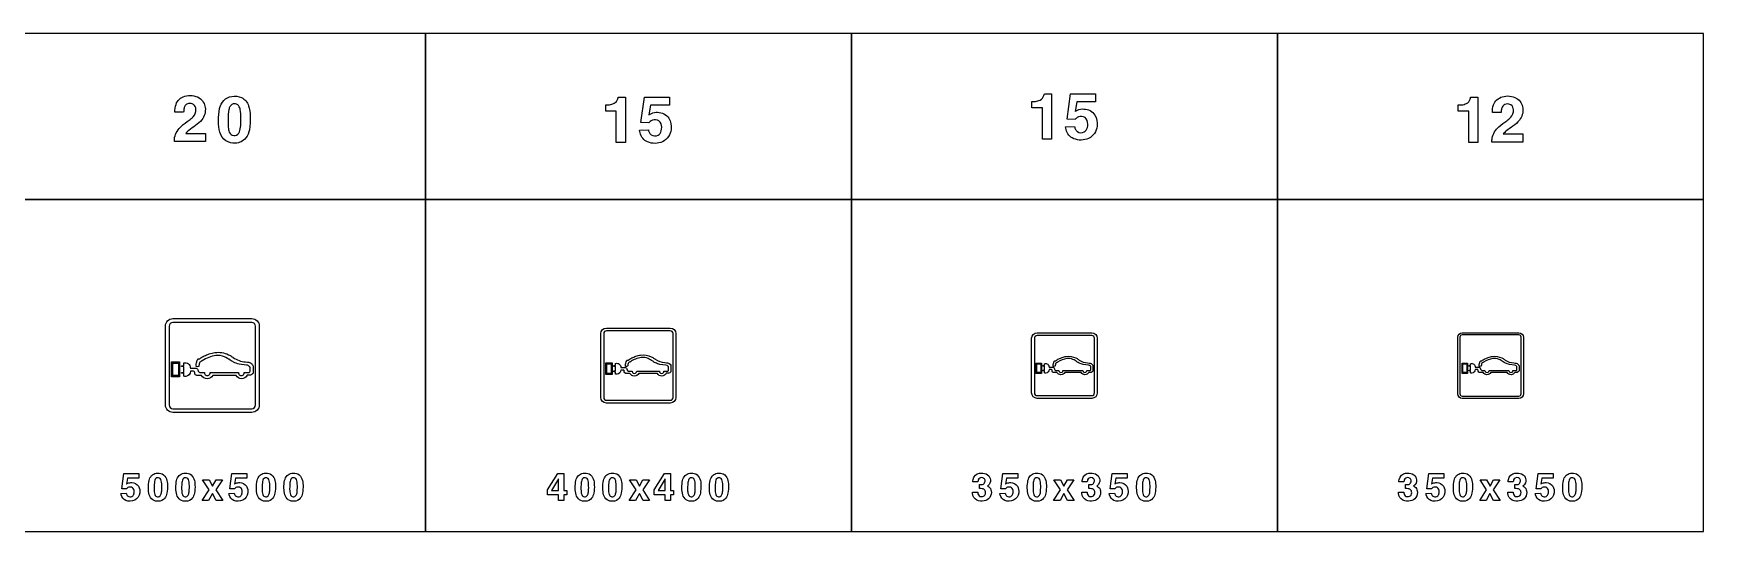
# Model space of a CAD drawing. Extents: x 0 to 18160, y 0 to 2655.
# Drawn here: x 9262 to 18160, y 0 to 2655 of the extents above; entities that cross this region are included whole.
import ezdxf

# ---------------------------------------------------------------- set-up
doc = ezdxf.new("R2010")
doc.units = 0
doc.header["$MEASUREMENT"] = 0

msp = doc.modelspace()

# ---------------------------------------------------------------- linework, layer by layer
for points in [[(9080, 1770), (11350, 1770), (11350, 2655), (9080, 2655)], [(11350, 1770), (13620, 1770), (13620, 2655), (11350, 2655)], [(13620, 1770), (15890, 1770), (15890, 2655), (13620, 2655)], [(15890, 1770), (18160, 1770), (18160, 2655), (15890, 2655)], [(9080, 0), (11350, 0), (11350, 1770), (9080, 1770)], [(11350, 0), (13620, 0), (13620, 1770), (11350, 1770)], [(13620, 0), (15890, 0), (15890, 1770), (13620, 1770)], [(15890, 0), (18160, 0), (18160, 1770), (15890, 1770)], [(9998.09, 824.867), (9998.09, 903.967), (10040, 903.967), (10040, 824.867)], [(10000.7, 827.386), (10000.7, 900.887), (10037, 900.887), (10037, 827.386)], [(10003.6, 831.866), (10003.6, 896.967), (10033.9, 896.967), (10033.9, 831.866)], [(12311.5, 836.892), (12311.5, 900.172), (12345, 900.172), (12345, 836.892)], [(12313.6, 838.908), (12313.6, 897.708), (12342.6, 897.708), (12342.6, 838.908)], [(12315.9, 842.491), (12315.9, 894.571), (12340.1, 894.571), (12340.1, 842.491)], [(14603.2, 842.905), (14603.2, 898.275), (14632.5, 898.275), (14632.5, 842.905)], [(14605, 844.668), (14605, 896.118), (14630.4, 896.118), (14630.4, 844.668)], [(14607, 847.805), (14607, 893.375), (14628.2, 893.375), (14628.2, 847.805)], [(16873.2, 842.905), (16873.2, 898.275), (16902.5, 898.275), (16902.5, 842.905)], [(16875, 844.668), (16875, 896.118), (16900.4, 896.118), (16900.4, 844.668)], [(16877, 847.805), (16877, 893.375), (16898.3, 893.375), (16898.3, 847.805)], [(10198.2, 221.797), (10163.1, 276.346), (10197.9, 276.346), (10216.2, 242.294), (10234.9, 276.346), (10269, 276.346), (10233.5, 222.318), (10270, 166.299), (10235.4, 166.299), (10215.6, 202.389), (10195.2, 166.299), (10161, 166.299)], [(12001, 222.096), (12055.2, 309.963), (12087.1, 309.963), (12087.1, 219.228), (12103.3, 219.228), (12103.3, 196.409), (12087.1, 196.409), (12087.1, 165.058), (12058.6, 165.058), (12058.6, 196.409), (12001, 196.409)], [(12058.6, 280.769), (12022.6, 219.228), (12058.6, 219.228)], [(12472.5, 221.797), (12437.4, 276.346), (12472.2, 276.346), (12490.5, 242.294), (12509.2, 276.346), (12543.3, 276.346), (12507.8, 222.318), (12544.3, 166.299), (12509.7, 166.299), (12489.9, 202.389), (12469.5, 166.299), (12435.3, 166.299)], [(12569, 222.114), (12623.3, 309.981), (12655.1, 309.981), (12655.1, 219.246), (12671.3, 219.246), (12671.3, 196.427), (12655.1, 196.427), (12655.1, 165.076), (12626.6, 165.076), (12626.6, 196.427), (12569, 196.427)], [(12626.6, 280.787), (12590.6, 219.246), (12626.6, 219.246)], [(14734.2, 221.783), (14699.1, 276.332), (14733.9, 276.332), (14752.1, 242.28), (14770.8, 276.333), (14805, 276.333), (14769.4, 222.304), (14806, 166.285), (14771.4, 166.285), (14751.6, 202.375), (14731.2, 166.285), (14697, 166.285)], [(17004.2, 221.783), (16969.1, 276.332), (17003.9, 276.332), (17022.1, 242.28), (17040.8, 276.333), (17075, 276.333), (17039.4, 222.304), (17076, 166.285), (17041.4, 166.285), (17021.6, 202.375), (17001.2, 166.285), (16967, 166.285)]]:
    msp.add_lwpolyline(points, close=True)
for points in [[(10012.9, 2078.85, -0.0640343), (10014.2, 2099.78, -0.161687), (10050, 2160.33, -0.0283718), (10091.8, 2192.71, 0.0545111), (10112.7, 2210.64, 0.192461), (10127.7, 2250.18, 0.234238), (10114.1, 2276.56, 0.196223), (10088.8, 2281.34, 0.252425), (10066.8, 2264.16, 0.0856617), (10062.7, 2247.14, 0.0202329), (10062, 2235.45), (10015.3, 2235.45, -0.0983795), (10021.4, 2276.76, -0.245047), (10067.6, 2319.89, -0.207102), (10144.5, 2311.55, -0.233443), (10177, 2259.22, -0.20961), (10158.8, 2195.04, -0.0785124), (10124.9, 2163.57, 0.0107372), (10089.1, 2137.78, 0.0665092), (10073.2, 2121.74), (10177.7, 2121.74), (10177.7, 2078.85)], [(10247.9, 2191.49, -0.0563084), (10253.9, 2254.32, -0.130301), (10276.1, 2298.12, -0.174843), (10317.9, 2319.53, -0.147552), (10371, 2312.9, -0.192146), (10407.8, 2269.73, -0.0833996), (10417.1, 2212.7, -0.0545507), (10412.1, 2141.92, -0.116773), (10393, 2097.85, -0.221099), (10338.1, 2070.16, -0.162564), (10286.7, 2082.68, -0.174743), (10255.4, 2128.1, -0.0640867), (10247.9, 2186.79)], [(12310.9, 2274.45), (12324.1, 2274.45, 0.0261527), (12330.1, 2275.12, 0.0824327), (12354.9, 2282.34, 0.211118), (12374.9, 2306.08, 0.0230957), (12377.6, 2315.99), (12415.7, 2315.99), (12415.7, 2074.01), (12367.1, 2074.01), (12367.1, 2241.03), (12310.9, 2241.03)], [(12491, 2139), (12538, 2140.78, 0.0452719), (12544.4, 2124.55, 0.0567733), (12549.1, 2117.67, 0.070207), (12553.5, 2114.2, 0.264984), (12589.6, 2112.3, 0.20748), (12607, 2135.41, 0.147389), (12605.8, 2173.44, 0.308532), (12576.4, 2194.85, 0.215743), (12546.7, 2184.62, 0.028781), (12541.3, 2178.38), (12498.7, 2180.39), (12516.5, 2315.07), (12650.5, 2315.07), (12650.5, 2273.2), (12550.1, 2273.2), (12541.1, 2221.19, -0.0211252), (12554.1, 2228.73, -0.121371), (12587.4, 2234.58, -0.244671), (12647.2, 2202.63, -0.173069), (12658.7, 2143.5, -0.256779), (12613.6, 2077.51, -0.199585), (12534, 2076.44, -0.245625), (12493.7, 2125.34, -0.0170062)], [(14580.9, 2291.94), (14594, 2291.94, 0.0261527), (14600.1, 2292.61, 0.0824327), (14624.9, 2299.84, 0.211118), (14644.9, 2323.58, 0.0230957), (14647.6, 2333.49), (14685.7, 2333.49), (14685.7, 2091.51), (14637.1, 2091.51), (14637.1, 2258.53), (14580.9, 2258.53)], [(14761, 2156.5), (14808, 2158.28, 0.0452719), (14814.4, 2142.04, 0.0567733), (14819.1, 2135.17, 0.070207), (14823.5, 2131.7, 0.264984), (14859.6, 2129.8, 0.20748), (14877, 2152.9, 0.147389), (14875.8, 2190.94, 0.308532), (14846.4, 2212.34, 0.215743), (14816.7, 2202.11, 0.028781), (14811.3, 2195.87), (14768.7, 2197.89), (14786.5, 2332.56), (14920.5, 2332.56), (14920.5, 2290.7), (14820.1, 2290.7), (14811.1, 2238.69, -0.0211252), (14824, 2246.23, -0.121371), (14857.4, 2252.07, -0.244671), (14917.2, 2220.12, -0.173069), (14928.7, 2161, -0.256779), (14883.6, 2095.01, -0.199585), (14804, 2093.94, -0.245625), (14763.7, 2142.83, -0.0170062)], [(16852.4, 2273.43), (16865.5, 2273.43, 0.0261527), (16871.5, 2274.1, 0.0824327), (16896.4, 2281.32, 0.211118), (16916.4, 2305.06, 0.0230957), (16919, 2314.97), (16957.1, 2314.97), (16957.1, 2072.99), (16908.5, 2072.99), (16908.5, 2240.01), (16852.4, 2240.01)], [(17032.5, 2075.98, -0.0640343), (17033.7, 2096.92, -0.161687), (17069.6, 2157.46, -0.0283718), (17111.4, 2189.85, 0.0545111), (17132.3, 2207.78, 0.192461), (17147.3, 2247.31, 0.234238), (17133.7, 2273.69, 0.196223), (17108.4, 2278.47, 0.252425), (17086.4, 2261.29, 0.0856617), (17082.3, 2244.27, 0.0202329), (17081.6, 2232.58), (17034.9, 2232.58, -0.0983795), (17041, 2273.89, -0.245047), (17087.1, 2317.02, -0.207102), (17164.1, 2308.68, -0.233443), (17196.6, 2256.36, -0.20961), (17178.4, 2192.18, -0.0785124), (17144.5, 2160.7, 0.0107372), (17108.7, 2134.91, 0.0665092), (17092.8, 2118.88), (17197.3, 2118.88), (17197.3, 2075.98)], [(10299.2, 2160.96, 0.0124589), (10299.8, 2154.64, 0.0668192), (10305.4, 2129.25, 0.615362), (10356.3, 2123.64, 0.0726881), (10361.7, 2136.67, 0.0588562), (10366.4, 2173.95, 0.0389037), (10364.8, 2240.94, 0.084671), (10358.2, 2264.28, 0.156013), (10346.8, 2276.44, 0.143208), (10331, 2279.4, 0.172584), (10315.3, 2273.2, 0.132565), (10305.3, 2257.64, 0.0498315), (10300.8, 2235.92, 0.0368731)], [(10004.9, 634.992, -0.414213), (9964.92, 674.992), (9964.92, 1094.99, -0.414213), (10004.9, 1134.99), (10424.9, 1134.99, -0.414213), (10464.9, 1094.99), (10464.9, 674.992, -0.414213), (10424.9, 634.992)], [(10004.9, 654.992), (10424.9, 654.992, 0.414213), (10444.9, 674.992), (10444.9, 1094.99, 0.414213), (10424.9, 1114.99), (10004.9, 1114.99, 0.414213), (9984.92, 1094.99), (9984.92, 674.992, 0.414213)], [(12314.9, 684.992, -0.414213), (12284.9, 714.992), (12284.9, 1054.99, -0.414213), (12314.9, 1084.99), (12654.9, 1084.99, -0.414213), (12684.9, 1054.99), (12684.9, 714.992, -0.414213), (12654.9, 684.992)], [(12314.9, 699.992), (12654.9, 699.992, 0.414213), (12669.9, 714.992), (12669.9, 1054.99, 0.414213), (12654.9, 1069.99), (12314.9, 1069.99, 0.414213), (12299.9, 1054.99), (12299.9, 714.992, 0.414213)], [(14609.9, 709.992, -0.414213), (14579.9, 739.992), (14579.9, 1029.99, -0.414213), (14609.9, 1059.99), (14899.9, 1059.99, -0.414213), (14929.9, 1029.99), (14929.9, 739.992, -0.414213), (14899.9, 709.992)], [(14609.9, 724.992), (14899.9, 724.992, 0.414213), (14914.9, 739.992), (14914.9, 1029.99, 0.414213), (14899.9, 1044.99), (14609.9, 1044.99, 0.414213), (14594.9, 1029.99), (14594.9, 739.992, 0.414213)], [(16873.9, 709.992, -0.414213), (16849.9, 733.992), (16849.9, 1035.99, -0.414213), (16873.9, 1059.99), (17175.9, 1059.99, -0.414213), (17199.9, 1035.99), (17199.9, 733.992, -0.414213), (17175.9, 709.992)], [(16873.9, 721.992), (17175.9, 721.992, 0.414213), (17187.9, 733.992), (17187.9, 1035.99, 0.414213), (17175.9, 1047.99), (16873.9, 1047.99, 0.414213), (16861.9, 1035.99), (16861.9, 733.992, 0.414213)], [(10415.9, 873.587, 0.124732), (10415.4, 876.31, 0.0381465), (10413.5, 879.077, 0.227751), (10397.1, 887.122), (10358.2, 892.841, -0.0593757), (10327.8, 903.316, -0.0433278), (10310.2, 913.689, 0.0348734), (10279.6, 931.893, 0.127708), (10233.7, 938.705, 0.0991809), (10161.6, 910.683, -0.0411542), (10159.5, 909.283, -0.0320584), (10156.4, 907.883, 0.0104138), (10155.7, 907.602, 0.123493), (10151.8, 905.502, 0.111268), (10146.6, 898.922, 0.15178), (10145.5, 894.722, 0.0146576), (10145.4, 891.222, -0.0775334), (10143.8, 884.655), (10143.4, 883.332, -0.0309572), (10142.9, 881.54, -0.065183), (10142.2, 880.615, -0.297619), (10128.9, 879.576, -0.324803), (10128.2, 880.924, -0.0178227), (10127.9, 883.168, -0.0285094), (10127.9, 886.084, -0.0355066), (10130.4, 900.047, -0.0861176), (10136.8, 917.319, -0.179688), (10140.1, 920.595, -0.142431), (10143.1, 920.993), (10146.6, 921.026, 0.224117), (10147.6, 921.337, -0.0786464), (10171.7, 935.883, -0.0361583), (10198, 946.796, -0.0398767), (10229, 954.559, -0.140332), (10300.9, 942.888, -0.0443647), (10320.5, 931.485, -0.0139039), (10326.4, 927.096, 0.131042), (10391.4, 904.42), (10402.6, 903.02, -0.0802319), (10416.4, 900.084, -0.0112995), (10419.6, 898.884, -0.11714), (10429.7, 888.002, -0.0985183), (10431.7, 882.58), (10431.7, 847.356, -0.313688), (10430.1, 842.852, -0.113281), (10418.7, 833.245), (10399.8, 833.244, -0.616904), (10341.1, 831.968), (10337.7, 831.712), (10218, 831.595, -0.572758), (10157.8, 832.088), (10131.9, 832.091, -0.35486), (10121, 842.661), (10121, 847.186, 0.424123), (10114.6, 854.661), (10113.7, 854.667), (10097.8, 854.527, -0.392922), (10073.6, 827.203, -0.0980729), (10063.3, 828.192), (10063.3, 836.988), (10063.3, 838.309), (10063.3, 843.489), (10051, 843.484), (10051.1, 848.635), (10063.3, 848.641), (10063.3, 852.846), (10063.3, 861.569), (10063.3, 879.09), (10050.9, 879.09), (10050.9, 884.241), (10063.3, 884.241), (10063.3, 885.653), (10063.3, 898.892, -0.523805), (10097.5, 872.292, 0.226693), (10098.3, 871.731, 0.0494083), (10099, 871.731), (10128.7, 871.731, -0.36708), (10138.7, 857.537, 0.267395), (10148.9, 847.952, 0.0983989), (10149.9, 847.86), (10172.5, 847.86, 0.00676945), (10172.5, 847.153, 1.04078), (10203.5, 847.857), (10354.8, 847.889, 1.09221), (10385.1, 847.867), (10408.8, 847.872, 0.414492), (10415.8, 854.875), (10415.9, 870.864)], [(12645.7, 875.868, 0.124732), (12645.3, 878.046, 0.0381465), (12643.8, 880.26, 0.227751), (12630.7, 886.696), (12599.5, 891.271, -0.0593757), (12575.2, 899.652, -0.0433278), (12561.1, 907.95, 0.0348734), (12536.7, 922.513, 0.127708), (12500, 927.962, 0.0991809), (12442.3, 905.545, -0.0411542), (12440.6, 904.425, -0.0320584), (12438.1, 903.305, 0.0104138), (12437.6, 903.08, 0.123493), (12434.4, 901.4, 0.111268), (12430.3, 896.136, 0.15178), (12429.4, 892.776, 0.0146576), (12429.3, 889.976, -0.0775334), (12428.1, 884.723), (12427.7, 883.664, -0.0309572), (12427.3, 882.23, -0.065183), (12426.7, 881.491, -0.297619), (12416.1, 880.66, -0.324803), (12415.5, 881.738, -0.0178227), (12415.3, 883.533, -0.0285094), (12415.3, 885.866, -0.0355066), (12417.3, 897.036, -0.0861176), (12422.5, 910.854, -0.179688), (12425, 913.474, -0.142431), (12427.5, 913.793), (12430.3, 913.819, 0.224117), (12431.1, 914.068, -0.0786464), (12450.3, 925.705, -0.0361583), (12471.4, 934.435, -0.0398767), (12496.2, 940.645, -0.140332), (12553.7, 931.309, -0.0443647), (12569.4, 922.186, -0.0139039), (12574.1, 918.675, 0.131042), (12626.1, 900.534), (12635, 899.414, -0.0802319), (12646.1, 897.066, -0.0112995), (12648.7, 896.106, -0.11714), (12656.8, 887.4, -0.0985183), (12658.3, 883.062), (12658.3, 854.883, -0.313688), (12657.1, 851.28, -0.113281), (12647.9, 843.594), (12632.8, 843.593, -0.616904), (12585.9, 842.573), (12583.2, 842.368), (12487.4, 842.274, -0.572758), (12439.3, 842.669), (12418.5, 842.671, -0.35486), (12409.8, 851.127), (12409.8, 854.747, 0.424123), (12404.7, 860.727), (12404, 860.732), (12391.2, 860.62, -0.392922), (12371.8, 838.761, -0.0980729), (12363.7, 839.552), (12363.7, 846.589), (12363.7, 847.646), (12363.7, 851.79), (12353.8, 851.786), (12353.9, 855.907), (12363.7, 855.911), (12363.7, 859.275), (12363.7, 866.254), (12363.7, 880.27), (12353.7, 880.27), (12353.7, 884.391), (12363.7, 884.391), (12363.7, 885.521), (12363.7, 896.112, -0.523805), (12391, 874.832, 0.226693), (12391.7, 874.384, 0.0494083), (12392.2, 874.384), (12416, 874.384, -0.36708), (12423.9, 863.028, 0.267395), (12432.1, 855.36, 0.0983989), (12432.9, 855.287), (12451, 855.287, 0.00676945), (12451, 854.721, 1.04078), (12475.8, 855.284), (12596.8, 855.31, 1.09221), (12621, 855.292), (12640.1, 855.296, 0.414492), (12645.7, 860.899), (12645.7, 873.69)], [(14895.6, 877.008, 0.124732), (14895.2, 878.915, 0.0381465), (14893.9, 880.852, 0.227751), (14882.5, 886.483), (14855.2, 890.486, -0.0593757), (14833.9, 897.819, -0.0433278), (14821.6, 905.08, 0.0348734), (14800.2, 917.823, 0.127708), (14768.1, 922.591, 0.0991809), (14717.6, 902.976, -0.0411542), (14716.1, 901.996, -0.0320584), (14714, 901.016, 0.0104138), (14713.5, 900.819, 0.123493), (14710.8, 899.349, 0.111268), (14707.1, 894.743, 0.15178), (14706.3, 891.803, 0.0146576), (14706.3, 889.353, -0.0775334), (14705.2, 884.757), (14704.9, 883.83, -0.0309572), (14704.5, 882.575, -0.065183), (14704, 881.929, -0.297619), (14694.7, 881.201, -0.324803), (14694.2, 882.145, -0.0178227), (14694, 883.715, -0.0285094), (14694, 885.757, -0.0355066), (14695.8, 895.531, -0.0861176), (14700.3, 907.621, -0.179688), (14702.5, 909.914, -0.142431), (14704.7, 910.192), (14707.1, 910.215, 0.224117), (14707.8, 910.434, -0.0786464), (14724.7, 920.616, -0.0361583), (14743.1, 928.255, -0.0398767), (14764.8, 933.689, -0.140332), (14815.1, 925.519, -0.0443647), (14828.8, 917.537, -0.0139039), (14833, 914.465, 0.131042), (14878.4, 898.591), (14886.3, 897.611, -0.0802319), (14896, 895.557, -0.0112995), (14898.2, 894.716, -0.11714), (14905.3, 887.099, -0.0985183), (14906.7, 883.304), (14906.7, 858.647, -0.313688), (14905.6, 855.494, -0.113281), (14897.5, 848.769), (14884.3, 848.768, -0.616904), (14843.3, 847.875), (14840.9, 847.696), (14757.1, 847.614, -0.572758), (14715, 847.96), (14696.8, 847.962, -0.35486), (14689.2, 855.36), (14689.2, 858.528, 0.424123), (14684.7, 863.76), (14684.1, 863.765), (14672.9, 863.666, -0.392922), (14656, 844.54, -0.0980729), (14648.8, 845.232), (14648.8, 851.39), (14648.8, 852.314), (14648.8, 855.94), (14640.2, 855.937), (14640.2, 859.543), (14648.8, 859.546), (14648.8, 862.49), (14648.8, 868.596), (14648.8, 880.86), (14640.1, 880.86), (14640.1, 884.467), (14648.8, 884.467), (14648.8, 885.455), (14648.8, 894.722, -0.523805), (14672.7, 876.102, 0.226693), (14673.6, 875.71), (14694.6, 875.71, -0.36708), (14701.5, 865.774, 0.267395), (14708.7, 859.064, 0.0983989), (14709.4, 859), (14725.3, 858.753, 1.04078), (14746.9, 858.998), (14852.9, 859.02, 1.09221), (14874, 859.005), (14890.7, 859.009, 0.414492), (14895.6, 863.911), (14895.6, 875.103)], [(17165.6, 877.008, 0.124732), (17165.2, 878.915, 0.0381465), (17163.9, 880.852, 0.227751), (17152.5, 886.483), (17125.2, 890.486, -0.0593757), (17103.9, 897.819, -0.0433278), (17091.6, 905.08, 0.0348734), (17070.2, 917.823, 0.127708), (17038.1, 922.591, 0.0991809), (16987.6, 902.976, -0.0411542), (16986.1, 901.996, -0.0320584), (16984, 901.016, 0.0104138), (16983.5, 900.819, 0.123493), (16980.8, 899.349, 0.111268), (16977.1, 894.743, 0.15178), (16976.3, 891.803, 0.0146576), (16976.3, 889.353, -0.0775334), (16975.2, 884.757), (16974.9, 883.83, -0.0309572), (16974.5, 882.575, -0.065183), (16974, 881.929, -0.297619), (16964.7, 881.201, -0.324803), (16964.2, 882.145, -0.0178227), (16964, 883.715, -0.0285094), (16964, 885.757, -0.0355066), (16965.8, 895.531, -0.0861176), (16970.3, 907.621, -0.179688), (16972.5, 909.914, -0.142431), (16974.7, 910.192), (16977.1, 910.215, 0.224117), (16977.8, 910.434, -0.0786464), (16994.7, 920.616, -0.0361583), (17013.1, 928.255, -0.0398767), (17034.8, 933.689, -0.140332), (17085.1, 925.519, -0.0443647), (17098.8, 917.537, -0.0139039), (17103, 914.465, 0.131042), (17148.4, 898.591), (17156.3, 897.611, -0.0802319), (17166, 895.557, -0.0112995), (17168.2, 894.716, -0.11714), (17175.3, 887.099, -0.0985183), (17176.7, 883.304), (17176.7, 858.647, -0.313688), (17175.6, 855.494, -0.113281), (17167.5, 848.769), (17154.3, 848.768, -0.616904), (17113.3, 847.875), (17110.9, 847.696), (17027.1, 847.614, -0.572758), (16985, 847.96), (16966.8, 847.962, -0.35486), (16959.2, 855.36), (16959.2, 858.528, 0.424123), (16954.7, 863.76), (16954.1, 863.765), (16942.9, 863.666, -0.392922), (16926, 844.54, -0.0980729), (16918.8, 845.232), (16918.8, 851.39), (16918.8, 852.314), (16918.8, 855.94), (16910.2, 855.937), (16910.2, 859.543), (16918.8, 859.546), (16918.8, 862.49), (16918.8, 868.596), (16918.8, 880.86), (16910.1, 880.86), (16910.1, 884.467), (16918.8, 884.467), (16918.8, 885.455), (16918.8, 894.722, -0.523805), (16942.7, 876.102, 0.226693), (16943.6, 875.71), (16964.6, 875.71, -0.36708), (16971.5, 865.774, 0.267395), (16978.7, 859.064, 0.0983989), (16979.4, 859), (16995.3, 858.753, 1.04078), (17016.9, 858.998), (17122.9, 859.02, 1.09221), (17144, 859.005), (17160.7, 859.009, 0.414492), (17165.6, 863.911), (17165.6, 875.103)], [(9727.75, 203.882), (9755.92, 204.948, 0.0452719), (9759.76, 195.209, 0.0567733), (9762.6, 191.086, 0.070207), (9765.26, 189, 0.264984), (9786.87, 187.863, 0.20748), (9797.32, 201.726, 0.147389), (9796.63, 224.545, 0.308532), (9779, 237.389, 0.215743), (9761.13, 231.252, 0.028781), (9757.91, 227.507), (9732.34, 228.716), (9743.03, 309.522), (9823.46, 309.522), (9823.46, 284.403), (9763.2, 284.403), (9757.82, 253.195, -0.0211252), (9765.56, 257.721, -0.121371), (9785.56, 261.228, -0.244671), (9821.44, 242.057, -0.173069), (9828.38, 206.583, -0.256779), (9801.28, 166.986, -0.199585), (9753.55, 166.346, -0.245625), (9729.38, 195.683, -0.0170062)], [(9874.18, 234.284, -0.0563084), (9877.8, 271.986, -0.130301), (9891.12, 298.265, -0.174843), (9916.22, 311.109, -0.147552), (9948.09, 307.128, -0.192146), (9970.17, 281.228, -0.0833996), (9975.72, 247.01, -0.0545507), (9972.71, 204.545, -0.116773), (9961.26, 178.1, -0.221099), (9928.35, 161.488, -0.162564), (9897.47, 169, -0.174743), (9878.7, 196.251, -0.0640867), (9874.22, 231.464)], [(9905.01, 215.967, 0.0124589), (9905.31, 212.175, 0.0668192), (9908.68, 196.938, 0.615362), (9939.22, 193.574, 0.0726881), (9942.49, 201.393, 0.0588562), (9945.31, 223.763, 0.0389037), (9944.34, 263.953, 0.084671), (9940.39, 277.957, 0.156013), (9933.51, 285.256, 0.143208), (9924.08, 287.033, 0.172584), (9914.63, 283.313, 0.132565), (9908.66, 273.976, 0.0498315), (9905.93, 260.943, 0.0368731)], [(10020.9, 234.284, -0.0563084), (10024.5, 271.986, -0.130301), (10037.9, 298.265, -0.174843), (10063, 311.109, -0.147552), (10094.8, 307.128, -0.192146), (10116.9, 281.227, -0.0833996), (10122.5, 247.009, -0.0545507), (10119.5, 204.545, -0.116773), (10108, 178.1, -0.221099), (10075.1, 161.488, -0.162564), (10044.2, 169, -0.174743), (10025.4, 196.251, -0.0640867), (10021, 231.465)], [(10051.8, 215.967, 0.0124589), (10052.1, 212.175, 0.0668192), (10055.4, 196.938, 0.615362), (10086, 193.574, 0.0726881), (10089.2, 201.393, 0.0588562), (10092.1, 223.763, 0.0389037), (10091.1, 263.953, 0.084671), (10087.1, 277.957, 0.156013), (10080.3, 285.256, 0.143208), (10070.8, 287.033, 0.172584), (10061.4, 283.313, 0.132565), (10055.4, 273.976, 0.0498315), (10052.7, 260.943, 0.0368731)], [(10303.3, 203.891), (10331.5, 204.957, 0.0452719), (10335.3, 195.218, 0.0567733), (10338.2, 191.095, 0.070207), (10340.8, 189.009, 0.264984), (10362.4, 187.872, 0.20748), (10372.9, 201.735, 0.147389), (10372.2, 224.554, 0.308532), (10354.6, 237.398, 0.215743), (10336.7, 231.261, 0.028781), (10333.5, 227.517), (10307.9, 228.725), (10318.6, 309.531), (10399, 309.531), (10399, 284.412), (10338.8, 284.412), (10333.4, 253.204, -0.0211252), (10341.1, 257.73, -0.121371), (10361.1, 261.237, -0.244671), (10397, 242.066, -0.173069), (10404, 206.592, -0.256779), (10376.8, 166.995, -0.199585), (10329.1, 166.355, -0.245625), (10304.9, 195.692, -0.0170062)], [(10449.7, 234.285, -0.0563084), (10453.4, 271.986, -0.130301), (10466.7, 298.266, -0.174843), (10491.8, 311.109, -0.147552), (10523.7, 307.128, -0.192146), (10545.7, 281.228, -0.0833996), (10551.3, 247.01, -0.0545507), (10548.3, 204.545, -0.116773), (10536.8, 178.1, -0.221099), (10503.9, 161.488, -0.162564), (10473, 169, -0.174743), (10454.3, 196.251, -0.0640867), (10449.8, 231.465)], [(10480.6, 215.967, 0.0124589), (10480.9, 212.176, 0.0668192), (10484.2, 196.939, 0.615362), (10514.8, 193.574, 0.0726881), (10518.1, 201.394, 0.0588562), (10520.9, 223.763, 0.0389037), (10519.9, 263.953, 0.084671), (10516, 277.958, 0.156013), (10509.1, 285.256, 0.143208), (10499.7, 287.033, 0.172584), (10490.2, 283.313, 0.132565), (10484.2, 273.977, 0.0498315), (10481.5, 260.943, 0.0368731)], [(10596.5, 234.275, -0.0563084), (10600.1, 271.977, -0.130301), (10613.4, 298.256, -0.174843), (10638.5, 311.1, -0.147552), (10670.4, 307.119, -0.192146), (10692.5, 281.219, -0.0833996), (10698, 247.001, -0.0545507), (10695, 204.536, -0.116773), (10683.6, 178.091, -0.221099), (10650.7, 161.479, -0.162564), (10619.8, 168.991, -0.174743), (10601, 196.242, -0.0640867), (10596.5, 231.455)], [(10627.3, 215.958, 0.0124589), (10627.6, 212.166, 0.0668192), (10631, 196.929, 0.615362), (10661.5, 193.565, 0.0726881), (10664.8, 201.384, 0.0588562), (10667.6, 223.754, 0.0389037), (10666.7, 263.944, 0.084671), (10662.7, 277.948, 0.156013), (10655.8, 285.247, 0.143208), (10646.4, 287.024, 0.172584), (10636.9, 283.304, 0.132565), (10631, 273.967, 0.0498315), (10628.2, 260.934, 0.0368731)], [(12148.5, 234.285, -0.0563084), (12152.1, 271.986, -0.130301), (12165.4, 298.266, -0.174843), (12190.5, 311.109, -0.147552), (12222.4, 307.128, -0.192146), (12244.5, 281.228, -0.0833996), (12250, 247.01, -0.0545507), (12247, 204.545, -0.116773), (12235.6, 178.1, -0.221099), (12202.6, 161.489, -0.162564), (12171.8, 169, -0.174743), (12153, 196.252, -0.0640867), (12148.5, 231.465)], [(12179.3, 215.967, 0.0124589), (12179.6, 212.176, 0.0668192), (12183, 196.939, 0.615362), (12213.5, 193.574, 0.0726881), (12216.8, 201.394, 0.0588562), (12219.6, 223.763, 0.0389037), (12218.6, 263.953, 0.084671), (12214.7, 277.958, 0.156013), (12207.8, 285.256, 0.143208), (12198.4, 287.034, 0.172584), (12188.9, 283.313, 0.132565), (12183, 273.977, 0.0498315), (12180.2, 260.943, 0.0368731)], [(12295.2, 234.285, -0.0563084), (12298.9, 271.986, -0.130301), (12312.2, 298.266, -0.174843), (12337.3, 311.109, -0.147552), (12369.1, 307.128, -0.192146), (12391.2, 281.228, -0.0833996), (12396.8, 247.01, -0.0545507), (12393.8, 204.545, -0.116773), (12382.3, 178.1, -0.221099), (12349.4, 161.489, -0.162564), (12318.5, 169.001, -0.174743), (12299.8, 196.252, -0.0640867), (12295.3, 231.465)], [(12326.1, 215.967, 0.0124589), (12326.4, 212.176, 0.0668192), (12329.7, 196.939, 0.615362), (12360.3, 193.574, 0.0726881), (12363.5, 201.394, 0.0588562), (12366.4, 223.763, 0.0389037), (12365.4, 263.953, 0.084671), (12361.4, 277.958, 0.156013), (12354.6, 285.256, 0.143208), (12345.1, 287.034, 0.172584), (12335.7, 283.313, 0.132565), (12329.7, 273.977, 0.0498315), (12327, 260.943, 0.0368731)], [(12716.5, 234.285, -0.0563084), (12720.1, 271.986, -0.130301), (12733.4, 298.265, -0.174843), (12758.5, 311.109, -0.147552), (12790.4, 307.128, -0.192146), (12812.5, 281.228, -0.0833996), (12818, 247.01, -0.0545507), (12815, 204.545, -0.116773), (12803.6, 178.1, -0.221099), (12770.7, 161.488, -0.162564), (12739.8, 169, -0.174743), (12721, 196.251, -0.0640867), (12716.5, 231.465)], [(12747.3, 215.967, 0.0124589), (12747.6, 212.176, 0.0668192), (12751, 196.939, 0.615362), (12781.5, 193.574, 0.0726881), (12784.8, 201.394, 0.0588562), (12787.6, 223.763, 0.0389037), (12786.7, 263.953, 0.084671), (12782.7, 277.957, 0.156013), (12775.8, 285.256, 0.143208), (12766.4, 287.033, 0.172584), (12757, 283.313, 0.132565), (12751, 273.976, 0.0498315), (12748.3, 260.943, 0.0368731)], [(12863.2, 234.275, -0.0563084), (12866.9, 271.977, -0.130301), (12880.2, 298.256, -0.174843), (12905.3, 311.1, -0.147552), (12937.2, 307.119, -0.192146), (12959.2, 281.218, -0.0833996), (12964.8, 247, -0.0545507), (12961.8, 204.536, -0.116773), (12950.3, 178.091, -0.221099), (12917.4, 161.479, -0.162564), (12886.5, 168.991, -0.174743), (12867.8, 196.242, -0.0640867), (12863.3, 231.455)], [(12894.1, 215.958, 0.0124589), (12894.4, 212.166, 0.0668192), (12897.7, 196.929, 0.615362), (12928.3, 193.565, 0.0726881), (12931.6, 201.384, 0.0588562), (12934.4, 223.754, 0.0389037), (12933.4, 263.944, 0.084671), (12929.5, 277.948, 0.156013), (12922.6, 285.247, 0.143208), (12913.2, 287.024, 0.172584), (12903.7, 283.304, 0.132565), (12897.7, 273.967, 0.0498315), (12895, 260.934, 0.0368731)], [(14264.9, 210.618), (14292.7, 210.618, 0.0411845), (14294, 201.495, 0.335066), (14312.3, 186.329, 0.276505), (14331.4, 195.049, 0.158203), (14334.8, 207.49, 0.0878221), (14333, 217.04, 0.217575), (14321.9, 227.158, 0.0882727), (14309.1, 229.03), (14302.7, 229.03), (14302.7, 250.192, 0.0282129), (14314.4, 250.547, 0.50028), (14330.6, 277.846, 0.235001), (14319.5, 286.874, 0.165496), (14304.1, 285.5, 0.220849), (14295.5, 275.571, 0.055705), (14293.8, 264.647), (14266.9, 264.647, -0.0488003), (14268, 278.201, -0.30773), (14302.6, 310.902, -0.146685), (14338.2, 307.348, -0.469869), (14354.2, 251.684, -0.0891152), (14346.9, 244.623), (14344.4, 242.822, -0.0245333), (14351.1, 238.983, -0.202429), (14364.5, 216.969, -0.422325), (14326.8, 163.296, -0.154301), (14288.4, 167.609, -0.287878), (14265, 204.03, -0.0143877)], [(14410.5, 203.85), (14438.6, 204.916, 0.0452719), (14442.5, 195.177, 0.0567733), (14445.3, 191.054, 0.070207), (14448, 188.968, 0.264984), (14469.6, 187.831, 0.20748), (14480, 201.694, 0.147389), (14479.3, 224.513, 0.308532), (14461.7, 237.357, 0.215743), (14443.9, 231.219, 0.028781), (14440.6, 227.475), (14415.1, 228.684), (14425.7, 309.49), (14506.2, 309.49), (14506.2, 284.371), (14445.9, 284.371), (14440.5, 253.163, -0.0211252), (14448.3, 257.689, -0.121371), (14468.3, 261.196, -0.244671), (14504.2, 242.025, -0.173069), (14511.1, 206.551, -0.256779), (14484, 166.954, -0.199585), (14436.3, 166.314, -0.245625), (14412.1, 195.651, -0.0170062)], [(14556.9, 234.262, -0.0563084), (14560.5, 271.963, -0.130301), (14573.8, 298.243, -0.174843), (14598.9, 311.086, -0.147552), (14630.8, 307.105, -0.192146), (14652.9, 281.205, -0.0833996), (14658.4, 246.987, -0.0545507), (14655.4, 204.522, -0.116773), (14644, 178.077, -0.221099), (14611.1, 161.466, -0.162564), (14580.2, 168.977, -0.174743), (14561.4, 196.229, -0.0640867), (14556.9, 231.442)], [(14587.7, 215.944, 0.0124589), (14588, 212.153, 0.0668192), (14591.4, 196.916, 0.615362), (14621.9, 193.551, 0.0726881), (14625.2, 201.371, 0.0588562), (14628, 223.741, 0.0389037), (14627.1, 263.93, 0.084671), (14623.1, 277.935, 0.156013), (14616.2, 285.233, 0.143208), (14606.8, 287.011, 0.172584), (14597.3, 283.29, 0.132565), (14591.4, 273.954, 0.0498315), (14588.6, 260.921, 0.0368731)], [(14847.3, 210.654), (14875.2, 210.654, 0.0411845), (14876.4, 201.531, 0.335066), (14894.7, 186.365, 0.276505), (14913.9, 195.086, 0.158203), (14917.2, 207.527, 0.0878221), (14915.4, 217.076, 0.217575), (14904.3, 227.195, 0.0882727), (14891.6, 229.067), (14885.1, 229.067), (14885.1, 250.228, 0.0282129), (14896.8, 250.583, 0.50028), (14913, 277.882, 0.235001), (14901.9, 286.91, 0.165496), (14886.5, 285.536, 0.220849), (14878, 275.607, 0.055705), (14876.2, 264.683), (14849.4, 264.683, -0.0488003), (14850.4, 278.237, -0.30773), (14885, 310.939, -0.146685), (14920.7, 307.384, -0.469869), (14936.6, 251.721, -0.0891152), (14929.4, 244.659), (14926.8, 242.858, -0.0245333), (14933.5, 239.019, -0.202429), (14946.9, 217.005, -0.422325), (14909.3, 163.332, -0.154301), (14870.8, 167.645, -0.287878), (14847.4, 204.067, -0.0143877)], [(14992.9, 203.886), (15021.1, 204.953, 0.0452719), (15024.9, 195.213, 0.0567733), (15027.8, 191.09, 0.070207), (15030.4, 189.005, 0.264984), (15052, 187.867, 0.20748), (15062.5, 201.73, 0.147389), (15061.8, 224.55, 0.308532), (15044.2, 237.393, 0.215743), (15026.3, 231.256, 0.028781), (15023.1, 227.512), (14997.5, 228.72), (15008.2, 309.526), (15088.6, 309.526), (15088.6, 284.408), (15028.3, 284.408), (15023, 253.199, -0.0211252), (15030.7, 257.725, -0.121371), (15050.7, 261.232, -0.244671), (15086.6, 242.062, -0.173069), (15093.5, 206.588, -0.256779), (15066.4, 166.991, -0.199585), (15018.7, 166.351, -0.245625), (14994.5, 195.687, -0.0170062)], [(15139.3, 234.299, -0.0563084), (15143, 272, -0.130301), (15156.3, 298.28, -0.174843), (15181.4, 311.123, -0.147552), (15213.2, 307.142, -0.192146), (15235.3, 281.242, -0.0833996), (15240.9, 247.024, -0.0545507), (15237.9, 204.559, -0.116773), (15226.4, 178.114, -0.221099), (15193.5, 161.502, -0.162564), (15162.6, 169.014, -0.174743), (15143.9, 196.265, -0.0640867), (15139.4, 231.479)], [(15170.2, 215.981, 0.0124589), (15170.5, 212.19, 0.0668192), (15173.8, 196.953, 0.615362), (15204.4, 193.588, 0.0726881), (15207.6, 201.408, 0.0588562), (15210.5, 223.777, 0.0389037), (15209.5, 263.967, 0.084671), (15205.5, 277.972, 0.156013), (15198.7, 285.27, 0.143208), (15189.2, 287.047, 0.172584), (15179.8, 283.327, 0.132565), (15173.8, 273.99, 0.0498315), (15171.1, 260.957, 0.0368731)], [(16534.9, 210.618), (16562.7, 210.618, 0.0411845), (16564, 201.495, 0.335066), (16582.3, 186.329, 0.276505), (16601.4, 195.049, 0.158203), (16604.8, 207.49, 0.0878221), (16603, 217.04, 0.217575), (16591.9, 227.158, 0.0882727), (16579.1, 229.03), (16572.7, 229.03), (16572.7, 250.192, 0.0282129), (16584.4, 250.547, 0.50028), (16600.6, 277.846, 0.235001), (16589.5, 286.874, 0.165496), (16574.1, 285.5, 0.220849), (16565.5, 275.571, 0.055705), (16563.8, 264.647), (16536.9, 264.647, -0.0488003), (16538, 278.201, -0.30773), (16572.6, 310.902, -0.146685), (16608.2, 307.348, -0.469869), (16624.2, 251.684, -0.0891152), (16616.9, 244.623), (16614.4, 242.822, -0.0245333), (16621.1, 238.983, -0.202429), (16634.5, 216.969, -0.422325), (16596.8, 163.296, -0.154301), (16558.4, 167.609, -0.287878), (16535, 204.03, -0.0143877)], [(16680.5, 203.85), (16708.6, 204.916, 0.0452719), (16712.5, 195.177, 0.0567733), (16715.3, 191.054, 0.070207), (16718, 188.968, 0.264984), (16739.6, 187.831, 0.20748), (16750, 201.694, 0.147389), (16749.4, 224.513, 0.308532), (16731.7, 237.357, 0.215743), (16713.9, 231.219, 0.028781), (16710.6, 227.475), (16685.1, 228.684), (16695.7, 309.49), (16776.2, 309.49), (16776.2, 284.371), (16715.9, 284.371), (16710.5, 253.163, -0.0211252), (16718.3, 257.689, -0.121371), (16738.3, 261.196, -0.244671), (16774.2, 242.025, -0.173069), (16781.1, 206.551, -0.256779), (16754, 166.954, -0.199585), (16706.3, 166.314, -0.245625), (16682.1, 195.651, -0.0170062)], [(16826.9, 234.262, -0.0563084), (16830.5, 271.963, -0.130301), (16843.8, 298.243, -0.174843), (16868.9, 311.086, -0.147552), (16900.8, 307.105, -0.192146), (16922.9, 281.205, -0.0833996), (16928.4, 246.987, -0.0545507), (16925.4, 204.522, -0.116773), (16914, 178.077, -0.221099), (16881.1, 161.466, -0.162564), (16850.2, 168.977, -0.174743), (16831.4, 196.229, -0.0640867), (16826.9, 231.442)], [(16857.7, 215.944, 0.0124589), (16858, 212.153, 0.0668192), (16861.4, 196.916, 0.615362), (16891.9, 193.551, 0.0726881), (16895.2, 201.371, 0.0588562), (16898, 223.741, 0.0389037), (16897.1, 263.93, 0.084671), (16893.1, 277.935, 0.156013), (16886.2, 285.233, 0.143208), (16876.8, 287.011, 0.172584), (16867.3, 283.29, 0.132565), (16861.4, 273.954, 0.0498315), (16858.6, 260.921, 0.0368731)], [(17117.3, 210.654), (17145.2, 210.654, 0.0411845), (17146.4, 201.531, 0.335066), (17164.7, 186.365, 0.276505), (17183.9, 195.086, 0.158203), (17187.2, 207.527, 0.0878221), (17185.4, 217.076, 0.217575), (17174.3, 227.195, 0.0882727), (17161.6, 229.067), (17155.1, 229.067), (17155.1, 250.228, 0.0282129), (17166.8, 250.583, 0.50028), (17183, 277.882, 0.235001), (17171.9, 286.91, 0.165496), (17156.5, 285.536, 0.220849), (17148, 275.607, 0.055705), (17146.2, 264.683), (17119.4, 264.683, -0.0488003), (17120.4, 278.237, -0.30773), (17155, 310.939, -0.146685), (17190.7, 307.384, -0.469869), (17206.6, 251.721, -0.0891152), (17199.4, 244.659), (17196.8, 242.858, -0.0245333), (17203.5, 239.019, -0.202429), (17216.9, 217.005, -0.422325), (17179.3, 163.332, -0.154301), (17140.8, 167.645, -0.287878), (17117.4, 204.067, -0.0143877)], [(17262.9, 203.886), (17291.1, 204.953, 0.0452719), (17294.9, 195.213, 0.0567733), (17297.8, 191.09, 0.070207), (17300.4, 189.005, 0.264984), (17322, 187.867, 0.20748), (17332.5, 201.73, 0.147389), (17331.8, 224.55, 0.308532), (17314.2, 237.393, 0.215743), (17296.3, 231.256, 0.028781), (17293.1, 227.512), (17267.5, 228.72), (17278.2, 309.526), (17358.6, 309.526), (17358.6, 284.408), (17298.3, 284.408), (17293, 253.199, -0.0211252), (17300.7, 257.725, -0.121371), (17320.7, 261.232, -0.244671), (17356.6, 242.062, -0.173069), (17363.5, 206.588, -0.256779), (17336.4, 166.991, -0.199585), (17288.7, 166.351, -0.245625), (17264.5, 195.687, -0.0170062)], [(17409.3, 234.299, -0.0563084), (17413, 272, -0.130301), (17426.3, 298.28, -0.174843), (17451.4, 311.123, -0.147552), (17483.2, 307.142, -0.192146), (17505.3, 281.242, -0.0833996), (17510.9, 247.024, -0.0545507), (17507.9, 204.559, -0.116773), (17496.4, 178.114, -0.221099), (17463.5, 161.502, -0.162564), (17432.6, 169.014, -0.174743), (17413.9, 196.265, -0.0640867), (17409.4, 231.479)], [(17440.2, 215.981, 0.0124589), (17440.5, 212.19, 0.0668192), (17443.8, 196.953, 0.615362), (17474.4, 193.588, 0.0726881), (17477.6, 201.408, 0.0588562), (17480.5, 223.777, 0.0389037), (17479.5, 263.967, 0.084671), (17475.5, 277.972, 0.156013), (17468.7, 285.27, 0.143208), (17459.2, 287.047, 0.172584), (17449.8, 283.327, 0.132565), (17443.8, 273.99, 0.0498315), (17441.1, 260.957, 0.0368731)]]:
    msp.add_lwpolyline(points, format="xyb", close=True)

doc.saveas('drawing.dxf')
